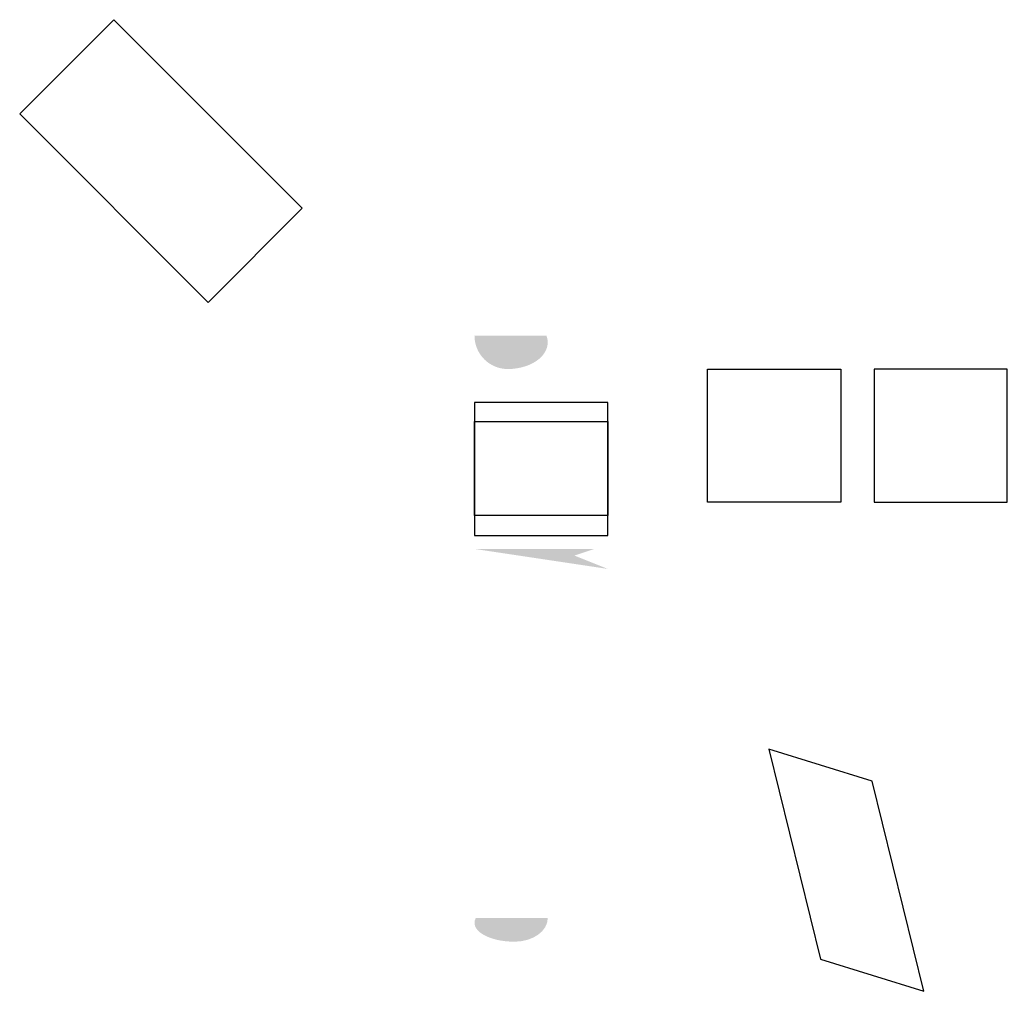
# Model space of a CAD drawing. Extents: x -78 to 70, y -53 to 92.
import ezdxf

# ---------------------------------------------------------------- set-up
doc = ezdxf.new("R2010")
doc.units = 0
doc.layers.get('0').update_dxf_attribs({"linetype": 'CONTINUOUS'})
doc.layers.add('OCS', color=1, linetype='Continuous')

# ---------------------------------------------------------------- blocks, each defined once
blk = doc.blocks.new('theblock')
at = {"linetype": 'Continuous'}
blk.add_lwpolyline([(0, 0), (20, 0), (20, 20), (0, 20)], close=True, dxfattribs=at)

msp = doc.modelspace()

# ---------------------------------------------------------------- hatches: boundary and pattern name
at = {"linetype": 'Continuous'}
h = msp.add_hatch(color=256, dxfattribs=at)
h.dxf.hatch_style = 1
edge = h.paths.add_edge_path()
edge.add_ellipse((-5, 44), major_axis=(6, 0), ratio=0.666667, start_angle=270, end_angle=369.7668)
edge.add_line((0.81, 45), (-10, 45))
edge.add_arc((-5, 45), 5, 180, 270)
at = {"layer": 'OCS', "linetype": 'Continuous', "extrusion": (0, 0.707107, -0.707107)}
h = msp.add_hatch(color=256, dxfattribs=at)
h.dxf.hatch_style = 1
edge = h.paths.add_edge_path()
edge.add_ellipse((4, -61), major_axis=(6, 0), ratio=0.666667, start_angle=270, end_angle=369.7668)
edge.add_line((9.81, -60), (-1, -60))
edge.add_arc((4, -60), 5, 180, 270)

# ---------------------------------------------------------------- linework, layer by layer
at = {"linetype": 'Continuous'}
msp.add_solid([(-10, 13, 123), (10, 10, 123), (8, 13, 123), (5, 12, 123)], dxfattribs=at)
at = {"layer": 'OCS', "linetype": 'Continuous', "extrusion": (0, 0.707107, -0.707107)}
msp.add_solid([(10, 96.87, -78.49), (-8, 96.87, -78.49), (-10, 92.63, -78.49), (-5, 95.46, -78.49)], dxfattribs=at)

# ---------------------------------------------------------------- block references
at = {"yscale": 2, "rotation": 45}
msp.add_blockref('theblock', (-50, 50, 60), dxfattribs=at)
at = {"linetype": 'Continuous', "extrusion": (0, 0, -1)}
msp.add_blockref('theblock', (-45, 20, 0), dxfattribs=at)
at = {"linetype": 'Continuous'}
for p in [(50, 20), (-10, 15, 123)]:
    msp.add_blockref('theblock', p, dxfattribs=at)
at = {"layer": 'OCS', "linetype": 'Continuous', "extrusion": (0, 0.707107, -0.707107)}
msp.add_blockref('theblock', (-10, -41.27, 66.73), dxfattribs=at)
at = {"layer": 'OCS', "extrusion": (0.6, 0.565685, 0.565685), "yscale": 2, "rotation": 45}
msp.add_blockref('theblock', (-50, 50, 60), dxfattribs=at)

doc.saveas('drawing.dxf')
